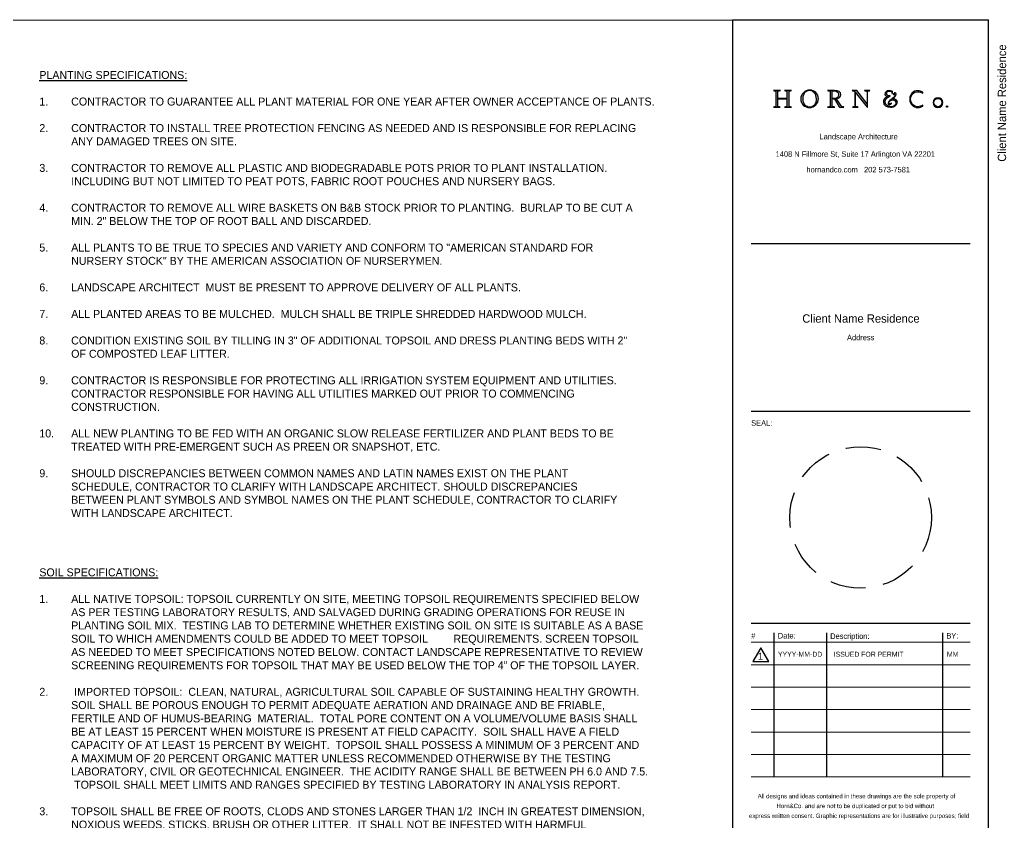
# Paper-space layout 'L-900 Specs' of a CAD drawing. Header units: inches. Extents: x 0 to 50, y 0 to 24.
# Drawn here: x 21.69 to 35.62, y 12.06 to 23.38 of the extents above; entities that cross this region are included whole.
import ezdxf

# ---------------------------------------------------------------- set-up
doc = ezdxf.new("R2010")
doc.units = ezdxf.units.IN
doc.header["$MEASUREMENT"] = 0
doc.linetypes.add('DASHED', pattern=[0.75, 0.5, -0.25])
doc.layers.add('L-ANNO', color=7, linetype='Continuous')
doc.layers.add('L-TTLB', color=7, linetype='Continuous')
doc.layers.add('L-NPLT', color=11, linetype='Continuous', plot=False)
doc.layers.add('Layer 1', color=7, linetype='Continuous', lineweight=0)
doc.styles.get("Standard").update_dxf_attribs({"font": ''})
doc.styles.add('Title Block Text', font='')
doc.styles.get('Standard').set_extended_font_data('FrancophilSans', bold=True)
doc.styles.get('Title Block Text').set_extended_font_data('Avenir LT Std 55 Roman')

# ---------------------------------------------------------------- blocks, each defined once
blk = doc.blocks.new('Block_13')
at = {"layer": 'L-TTLB', "transparency": 33554687}
h = blk.add_hatch(color=256, dxfattribs=at)
h.dxf.hatch_style = 2
edge = h.paths.add_edge_path()
edge.add_spline(control_points=[(-59.841, 26.461), (-59.841, 26.461), (-59.827, 26.463), (-59.827, 26.463), (-59.814, 26.464), (-59.809, 26.467), (-59.809, 26.469), (-59.809, 26.469), (-59.809, 26.686), (-59.809, 26.686), (-59.809, 26.689), (-59.811, 26.69), (-59.831, 26.692), (-59.831, 26.692), (-59.84, 26.693), (-59.84, 26.693), (-59.84, 26.693), (-59.841, 26.695), (-59.841, 26.695), (-59.841, 26.695), (-59.744, 26.695), (-59.744, 26.695), (-59.744, 26.695), (-59.745, 26.693), (-59.745, 26.693), (-59.745, 26.693), (-59.76, 26.691), (-59.76, 26.691), (-59.774, 26.69), (-59.779, 26.688), (-59.779, 26.685), (-59.779, 26.685), (-59.779, 26.581), (-59.779, 26.581), (-59.779, 26.581), (-59.651, 26.581), (-59.651, 26.581), (-59.651, 26.581), (-59.651, 26.686), (-59.651, 26.686), (-59.651, 26.689), (-59.654, 26.69), (-59.673, 26.692), (-59.673, 26.692), (-59.684, 26.693), (-59.684, 26.693), (-59.684, 26.693), (-59.685, 26.695), (-59.685, 26.695), (-59.685, 26.695), (-59.588, 26.695), (-59.588, 26.695), (-59.588, 26.695), (-59.589, 26.693), (-59.589, 26.693), (-59.589, 26.693), (-59.603, 26.691), (-59.603, 26.691), (-59.616, 26.69), (-59.621, 26.688), (-59.621, 26.685), (-59.621, 26.685), (-59.621, 26.468), (-59.621, 26.468), (-59.621, 26.465), (-59.619, 26.464), (-59.599, 26.463), (-59.599, 26.463), (-59.59, 26.461), (-59.59, 26.461), (-59.59, 26.461), (-59.589, 26.459), (-59.589, 26.459), (-59.589, 26.459), (-59.686, 26.459), (-59.686, 26.459), (-59.686, 26.459), (-59.685, 26.461), (-59.685, 26.461), (-59.685, 26.461), (-59.67, 26.463), (-59.67, 26.463), (-59.656, 26.464), (-59.651, 26.467), (-59.651, 26.469), (-59.651, 26.469), (-59.651, 26.577), (-59.651, 26.577), (-59.651, 26.577), (-59.779, 26.577), (-59.779, 26.577), (-59.779, 26.577), (-59.779, 26.468), (-59.779, 26.468), (-59.779, 26.465), (-59.776, 26.464), (-59.757, 26.463), (-59.757, 26.463), (-59.746, 26.461), (-59.746, 26.461), (-59.746, 26.461), (-59.745, 26.459), (-59.745, 26.459), (-59.745, 26.459), (-59.842, 26.459), (-59.842, 26.459), (-59.842, 26.459), (-59.841, 26.461), (-59.841, 26.461)], knot_values=[0, 0, 0, 0, 1, 1, 1, 2, 2, 2, 3, 3, 3, 4, 4, 4, 5, 5, 5, 6, 6, 6, 7, 7, 7, 8, 8, 8, 9, 9, 9, 10, 10, 10, 11, 11, 11, 12, 12, 12, 13, 13, 13, 14, 14, 14, 15, 15, 15, 16, 16, 16, 17, 17, 17, 18, 18, 18, 19, 19, 19, 20, 20, 20, 21, 21, 21, 22, 22, 22, 23, 23, 23, 24, 24, 24, 25, 25, 25, 26, 26, 26, 27, 27, 27, 28, 28, 28, 29, 29, 29, 30, 30, 30, 31, 31, 31, 32, 32, 32, 33, 33, 33, 34, 34, 34, 35, 35, 35, 36, 36, 36, 36], degree=3, periodic=0)
h = blk.add_hatch(color=256, dxfattribs=at)
h.dxf.hatch_style = 2
edge = h.paths.add_edge_path()
edge.add_spline(control_points=[(-59.239, 26.577), (-59.239, 26.648), (-59.278, 26.697), (-59.332, 26.697), (-59.387, 26.697), (-59.423, 26.65), (-59.423, 26.576), (-59.423, 26.506), (-59.384, 26.458), (-59.33, 26.458), (-59.274, 26.458), (-59.239, 26.504), (-59.239, 26.577)], knot_values=[0, 0, 0, 0, 1, 1, 1, 2, 2, 2, 3, 3, 3, 4, 4, 4, 4], degree=3, periodic=0)
edge = h.paths.add_edge_path()
edge.add_spline(control_points=[(-59.456, 26.577), (-59.456, 26.642), (-59.397, 26.701), (-59.331, 26.701), (-59.259, 26.701), (-59.206, 26.65), (-59.206, 26.577), (-59.206, 26.512), (-59.265, 26.454), (-59.332, 26.454), (-59.403, 26.454), (-59.456, 26.504), (-59.456, 26.577)], knot_values=[0, 0, 0, 0, 1, 1, 1, 2, 2, 2, 3, 3, 3, 4, 4, 4, 4], degree=3, periodic=0)
h = blk.add_hatch(color=256, dxfattribs=at)
h.dxf.hatch_style = 2
edge = h.paths.add_edge_path()
edge.add_spline(control_points=[(-58.922, 26.635), (-58.922, 26.671), (-58.946, 26.693), (-58.992, 26.691), (-58.992, 26.691), (-59.011, 26.691), (-59.011, 26.691), (-59.011, 26.691), (-59.011, 26.587), (-59.011, 26.587), (-58.999, 26.583), (-58.989, 26.581), (-58.977, 26.581), (-58.943, 26.581), (-58.922, 26.601), (-58.922, 26.635)], knot_values=[0, 0, 0, 0, 1, 1, 1, 2, 2, 2, 3, 3, 3, 4, 4, 4, 5, 5, 5, 5], degree=3, periodic=0)
edge = h.paths.add_edge_path()
edge.add_spline(control_points=[(-59.078, 26.461), (-59.078, 26.461), (-59.059, 26.463), (-59.059, 26.463), (-59.051, 26.464), (-59.041, 26.467), (-59.041, 26.469), (-59.041, 26.469), (-59.041, 26.686), (-59.041, 26.686), (-59.041, 26.689), (-59.043, 26.69), (-59.063, 26.692), (-59.063, 26.692), (-59.077, 26.693), (-59.077, 26.693), (-59.077, 26.693), (-59.079, 26.695), (-59.079, 26.695), (-59.079, 26.695), (-58.982, 26.695), (-58.982, 26.695), (-58.922, 26.695), (-58.89, 26.674), (-58.89, 26.635), (-58.89, 26.606), (-58.915, 26.583), (-58.949, 26.576), (-58.949, 26.576), (-58.894, 26.492), (-58.894, 26.492), (-58.878, 26.469), (-58.871, 26.463), (-58.853, 26.462), (-58.853, 26.462), (-58.848, 26.461), (-58.848, 26.461), (-58.848, 26.461), (-58.846, 26.459), (-58.846, 26.459), (-58.846, 26.459), (-58.908, 26.459), (-58.908, 26.459), (-58.908, 26.459), (-58.911, 26.464), (-58.911, 26.464), (-58.911, 26.464), (-58.98, 26.576), (-58.98, 26.576), (-58.99, 26.577), (-59.001, 26.58), (-59.011, 26.583), (-59.011, 26.583), (-59.011, 26.468), (-59.011, 26.468), (-59.011, 26.465), (-58.997, 26.463), (-58.989, 26.463), (-58.989, 26.463), (-58.974, 26.461), (-58.974, 26.461), (-58.974, 26.461), (-58.973, 26.459), (-58.973, 26.459), (-58.973, 26.459), (-59.079, 26.459), (-59.079, 26.459), (-59.079, 26.459), (-59.078, 26.461), (-59.078, 26.461)], knot_values=[0, 0, 0, 0, 1, 1, 1, 2, 2, 2, 3, 3, 3, 4, 4, 4, 5, 5, 5, 6, 6, 6, 7, 7, 7, 8, 8, 8, 9, 9, 9, 10, 10, 10, 11, 11, 11, 12, 12, 12, 13, 13, 13, 14, 14, 14, 15, 15, 15, 16, 16, 16, 17, 17, 17, 18, 18, 18, 19, 19, 19, 20, 20, 20, 21, 21, 21, 22, 22, 22, 23, 23, 23, 23], degree=3, periodic=0)
h = blk.add_hatch(color=256, dxfattribs=at)
h.dxf.hatch_style = 2
edge = h.paths.add_edge_path()
edge.add_spline(control_points=[(-58.685, 26.671), (-58.685, 26.671), (-58.685, 26.671), (-58.685, 26.671), (-58.685, 26.671), (-58.685, 26.475), (-58.685, 26.475), (-58.685, 26.469), (-58.676, 26.464), (-58.653, 26.462), (-58.653, 26.462), (-58.646, 26.461), (-58.646, 26.461), (-58.646, 26.461), (-58.645, 26.459), (-58.645, 26.459), (-58.645, 26.459), (-58.724, 26.459), (-58.724, 26.459), (-58.724, 26.459), (-58.723, 26.461), (-58.723, 26.461), (-58.723, 26.461), (-58.716, 26.462), (-58.716, 26.462), (-58.699, 26.464), (-58.689, 26.468), (-58.689, 26.475), (-58.689, 26.475), (-58.688, 26.674), (-58.688, 26.674), (-58.694, 26.68), (-58.703, 26.689), (-58.723, 26.692), (-58.723, 26.692), (-58.728, 26.693), (-58.728, 26.693), (-58.728, 26.693), (-58.729, 26.695), (-58.729, 26.695), (-58.729, 26.695), (-58.666, 26.695), (-58.666, 26.695), (-58.666, 26.695), (-58.518, 26.506), (-58.518, 26.506), (-58.518, 26.506), (-58.517, 26.506), (-58.517, 26.506), (-58.517, 26.506), (-58.518, 26.68), (-58.518, 26.68), (-58.518, 26.685), (-58.526, 26.69), (-58.549, 26.692), (-58.549, 26.692), (-58.556, 26.693), (-58.556, 26.693), (-58.556, 26.693), (-58.557, 26.695), (-58.557, 26.695), (-58.557, 26.695), (-58.478, 26.695), (-58.478, 26.695), (-58.478, 26.695), (-58.479, 26.693), (-58.479, 26.693), (-58.479, 26.693), (-58.487, 26.692), (-58.487, 26.692), (-58.503, 26.691), (-58.513, 26.686), (-58.513, 26.679), (-58.513, 26.679), (-58.514, 26.457), (-58.514, 26.457), (-58.514, 26.457), (-58.517, 26.457), (-58.517, 26.457), (-58.517, 26.457), (-58.685, 26.671), (-58.685, 26.671)], knot_values=[0, 0, 0, 0, 1, 1, 1, 2, 2, 2, 3, 3, 3, 4, 4, 4, 5, 5, 5, 6, 6, 6, 7, 7, 7, 8, 8, 8, 9, 9, 9, 10, 10, 10, 11, 11, 11, 12, 12, 12, 13, 13, 13, 14, 14, 14, 15, 15, 15, 16, 16, 16, 17, 17, 17, 18, 18, 18, 19, 19, 19, 20, 20, 20, 21, 21, 21, 22, 22, 22, 23, 23, 23, 24, 24, 24, 25, 25, 25, 26, 26, 26, 27, 27, 27, 27], degree=3, periodic=0)
h = blk.add_hatch(color=256, dxfattribs=at)
h.dxf.hatch_style = 2
edge = h.paths.add_edge_path()
edge.add_spline(control_points=[(-58.192, 26.616), (-58.215, 26.606), (-58.232, 26.595), (-58.248, 26.579), (-58.259, 26.568), (-58.264, 26.549), (-58.264, 26.537), (-58.264, 26.496), (-58.224, 26.465), (-58.182, 26.465), (-58.148, 26.465), (-58.113, 26.48), (-58.113, 26.517), (-58.113, 26.549), (-58.136, 26.563), (-58.156, 26.563), (-58.183, 26.563), (-58.21, 26.542), (-58.21, 26.518), (-58.21, 26.509), (-58.204, 26.504), (-58.196, 26.504), (-58.185, 26.504), (-58.179, 26.513), (-58.176, 26.516), (-58.176, 26.516), (-58.173, 26.513), (-58.173, 26.513), (-58.18, 26.503), (-58.19, 26.494), (-58.203, 26.494), (-58.217, 26.494), (-58.221, 26.506), (-58.221, 26.514), (-58.221, 26.546), (-58.18, 26.568), (-58.163, 26.581), (-58.15, 26.589), (-58.124, 26.614), (-58.124, 26.632), (-58.124, 26.641), (-58.128, 26.645), (-58.134, 26.645), (-58.14, 26.645), (-58.144, 26.64), (-58.146, 26.636), (-58.146, 26.636), (-58.15, 26.637), (-58.15, 26.637), (-58.146, 26.647), (-58.133, 26.662), (-58.122, 26.662), (-58.114, 26.662), (-58.108, 26.656), (-58.108, 26.644), (-58.108, 26.618), (-58.137, 26.589), (-58.16, 26.574), (-58.16, 26.574), (-58.16, 26.573), (-58.16, 26.573), (-58.154, 26.574), (-58.148, 26.574), (-58.142, 26.574), (-58.132, 26.574), (-58.123, 26.572), (-58.117, 26.569), (-58.1, 26.561), (-58.091, 26.545), (-58.091, 26.526), (-58.091, 26.51), (-58.1, 26.498), (-58.111, 26.486), (-58.127, 26.468), (-58.157, 26.457), (-58.186, 26.457), (-58.242, 26.457), (-58.289, 26.486), (-58.289, 26.533), (-58.289, 26.565), (-58.265, 26.592), (-58.229, 26.604), (-58.229, 26.604), (-58.229, 26.605), (-58.229, 26.605), (-58.248, 26.609), (-58.268, 26.621), (-58.268, 26.642), (-58.268, 26.668), (-58.243, 26.694), (-58.209, 26.694), (-58.193, 26.694), (-58.178, 26.686), (-58.172, 26.686), (-58.169, 26.686), (-58.165, 26.688), (-58.164, 26.688), (-58.164, 26.686), (-58.158, 26.677), (-58.158, 26.665), (-58.158, 26.658), (-58.16, 26.652), (-58.163, 26.648), (-58.163, 26.648), (-58.167, 26.65), (-58.167, 26.65), (-58.165, 26.653), (-58.164, 26.656), (-58.163, 26.659), (-58.172, 26.673), (-58.184, 26.687), (-58.206, 26.687), (-58.224, 26.687), (-58.244, 26.678), (-58.244, 26.651), (-58.244, 26.633), (-58.231, 26.619), (-58.208, 26.619), (-58.198, 26.619), (-58.195, 26.62), (-58.192, 26.621), (-58.192, 26.621), (-58.192, 26.616), (-58.192, 26.616)], knot_values=[0, 0, 0, 0, 1, 1, 1, 2, 2, 2, 3, 3, 3, 4, 4, 4, 5, 5, 5, 6, 6, 6, 7, 7, 7, 8, 8, 8, 9, 9, 9, 10, 10, 10, 11, 11, 11, 12, 12, 12, 13, 13, 13, 14, 14, 14, 15, 15, 15, 16, 16, 16, 17, 17, 17, 18, 18, 18, 19, 19, 19, 20, 20, 20, 21, 21, 21, 22, 22, 22, 23, 23, 23, 24, 24, 24, 25, 25, 25, 26, 26, 26, 27, 27, 27, 28, 28, 28, 29, 29, 29, 30, 30, 30, 31, 31, 31, 32, 32, 32, 33, 33, 33, 34, 34, 34, 35, 35, 35, 36, 36, 36, 37, 37, 37, 38, 38, 38, 39, 39, 39, 40, 40, 40, 41, 41, 41, 41], degree=3, periodic=0)
h = blk.add_hatch(color=256, dxfattribs=at)
h.dxf.hatch_style = 2
edge = h.paths.add_edge_path()
edge.add_spline(control_points=[(-57.804, 26.454), (-57.865, 26.454), (-57.917, 26.498), (-57.917, 26.572), (-57.917, 26.646), (-57.865, 26.691), (-57.804, 26.691), (-57.779, 26.691), (-57.75, 26.682), (-57.733, 26.669), (-57.733, 26.669), (-57.733, 26.656), (-57.733, 26.656), (-57.751, 26.669), (-57.774, 26.678), (-57.804, 26.678), (-57.861, 26.678), (-57.904, 26.637), (-57.904, 26.572), (-57.904, 26.507), (-57.861, 26.466), (-57.804, 26.466), (-57.774, 26.466), (-57.751, 26.475), (-57.733, 26.489), (-57.733, 26.489), (-57.733, 26.475), (-57.733, 26.475), (-57.75, 26.463), (-57.779, 26.454), (-57.804, 26.454)], knot_values=[0, 0, 0, 0, 1, 1, 1, 2, 2, 2, 3, 3, 3, 4, 4, 4, 5, 5, 5, 6, 6, 6, 7, 7, 7, 8, 8, 8, 9, 9, 9, 10, 10, 10, 10], degree=3, periodic=0)
h = blk.add_hatch(color=256, dxfattribs=at)
h.dxf.hatch_style = 2
edge = h.paths.add_edge_path()
edge.add_spline(control_points=[(-57.518, 26.582), (-57.549, 26.582), (-57.574, 26.559), (-57.574, 26.524), (-57.574, 26.488), (-57.549, 26.465), (-57.518, 26.465), (-57.488, 26.465), (-57.463, 26.488), (-57.463, 26.524), (-57.463, 26.559), (-57.488, 26.582), (-57.518, 26.582)], knot_values=[0, 0, 0, 0, 1, 1, 1, 2, 2, 2, 3, 3, 3, 4, 4, 4, 4], degree=3, periodic=0)
edge = h.paths.add_edge_path()
edge.add_spline(control_points=[(-57.518, 26.454), (-57.557, 26.454), (-57.586, 26.484), (-57.586, 26.524), (-57.586, 26.563), (-57.557, 26.593), (-57.518, 26.593), (-57.48, 26.593), (-57.45, 26.563), (-57.45, 26.524), (-57.45, 26.484), (-57.48, 26.454), (-57.518, 26.454)], knot_values=[0, 0, 0, 0, 1, 1, 1, 2, 2, 2, 3, 3, 3, 4, 4, 4, 4], degree=3, periodic=0)
h = blk.add_hatch(color=256, dxfattribs=at)
h.dxf.hatch_style = 2
edge = h.paths.add_edge_path()
edge.add_arc((-57.389, 26.468), 0.01, 0, 360)
at = {"layer": 'L-TTLB'}
blk.add_circle((-57.389, 26.468), 0.01, dxfattribs=at)
for points, knots in [([(-59.841, 26.461), (-59.841, 26.461), (-59.827, 26.463), (-59.827, 26.463), (-59.814, 26.464), (-59.809, 26.467), (-59.809, 26.469), (-59.809, 26.469), (-59.809, 26.686), (-59.809, 26.686), (-59.809, 26.689), (-59.811, 26.69), (-59.831, 26.692), (-59.831, 26.692), (-59.84, 26.693), (-59.84, 26.693), (-59.84, 26.693), (-59.841, 26.695), (-59.841, 26.695), (-59.841, 26.695), (-59.744, 26.695), (-59.744, 26.695), (-59.744, 26.695), (-59.745, 26.693), (-59.745, 26.693), (-59.745, 26.693), (-59.76, 26.691), (-59.76, 26.691), (-59.774, 26.69), (-59.779, 26.688), (-59.779, 26.685), (-59.779, 26.685), (-59.779, 26.581), (-59.779, 26.581), (-59.779, 26.581), (-59.651, 26.581), (-59.651, 26.581), (-59.651, 26.581), (-59.651, 26.686), (-59.651, 26.686), (-59.651, 26.689), (-59.654, 26.69), (-59.673, 26.692), (-59.673, 26.692), (-59.684, 26.693), (-59.684, 26.693), (-59.684, 26.693), (-59.685, 26.695), (-59.685, 26.695), (-59.685, 26.695), (-59.588, 26.695), (-59.588, 26.695), (-59.588, 26.695), (-59.589, 26.693), (-59.589, 26.693), (-59.589, 26.693), (-59.603, 26.691), (-59.603, 26.691), (-59.616, 26.69), (-59.621, 26.688), (-59.621, 26.685), (-59.621, 26.685), (-59.621, 26.468), (-59.621, 26.468), (-59.621, 26.465), (-59.619, 26.464), (-59.599, 26.463), (-59.599, 26.463), (-59.59, 26.461), (-59.59, 26.461), (-59.59, 26.461), (-59.589, 26.459), (-59.589, 26.459), (-59.589, 26.459), (-59.686, 26.459), (-59.686, 26.459), (-59.686, 26.459), (-59.685, 26.461), (-59.685, 26.461), (-59.685, 26.461), (-59.67, 26.463), (-59.67, 26.463), (-59.656, 26.464), (-59.651, 26.467), (-59.651, 26.469), (-59.651, 26.469), (-59.651, 26.577), (-59.651, 26.577), (-59.651, 26.577), (-59.779, 26.577), (-59.779, 26.577), (-59.779, 26.577), (-59.779, 26.468), (-59.779, 26.468), (-59.779, 26.465), (-59.776, 26.464), (-59.757, 26.463), (-59.757, 26.463), (-59.746, 26.461), (-59.746, 26.461), (-59.746, 26.461), (-59.745, 26.459), (-59.745, 26.459), (-59.745, 26.459), (-59.842, 26.459), (-59.842, 26.459), (-59.842, 26.459), (-59.841, 26.461), (-59.841, 26.461)], [0, 0, 0, 0, 1, 1, 1, 2, 2, 2, 3, 3, 3, 4, 4, 4, 5, 5, 5, 6, 6, 6, 7, 7, 7, 8, 8, 8, 9, 9, 9, 10, 10, 10, 11, 11, 11, 12, 12, 12, 13, 13, 13, 14, 14, 14, 15, 15, 15, 16, 16, 16, 17, 17, 17, 18, 18, 18, 19, 19, 19, 20, 20, 20, 21, 21, 21, 22, 22, 22, 23, 23, 23, 24, 24, 24, 25, 25, 25, 26, 26, 26, 27, 27, 27, 28, 28, 28, 29, 29, 29, 30, 30, 30, 31, 31, 31, 32, 32, 32, 33, 33, 33, 34, 34, 34, 35, 35, 35, 36, 36, 36, 36]), ([(-59.456, 26.577), (-59.456, 26.642), (-59.397, 26.701), (-59.331, 26.701), (-59.259, 26.701), (-59.206, 26.65), (-59.206, 26.577), (-59.206, 26.512), (-59.265, 26.454), (-59.332, 26.454), (-59.403, 26.454), (-59.456, 26.504), (-59.456, 26.577)], [0, 0, 0, 0, 1, 1, 1, 2, 2, 2, 3, 3, 3, 4, 4, 4, 4]), ([(-59.239, 26.577), (-59.239, 26.648), (-59.278, 26.697), (-59.332, 26.697), (-59.387, 26.697), (-59.423, 26.65), (-59.423, 26.576), (-59.423, 26.506), (-59.384, 26.458), (-59.33, 26.458), (-59.274, 26.458), (-59.239, 26.504), (-59.239, 26.577)], [0, 0, 0, 0, 1, 1, 1, 2, 2, 2, 3, 3, 3, 4, 4, 4, 4]), ([(-59.078, 26.461), (-59.078, 26.461), (-59.059, 26.463), (-59.059, 26.463), (-59.051, 26.464), (-59.041, 26.467), (-59.041, 26.469), (-59.041, 26.469), (-59.041, 26.686), (-59.041, 26.686), (-59.041, 26.689), (-59.043, 26.69), (-59.063, 26.692), (-59.063, 26.692), (-59.077, 26.693), (-59.077, 26.693), (-59.077, 26.693), (-59.079, 26.695), (-59.079, 26.695), (-59.079, 26.695), (-58.982, 26.695), (-58.982, 26.695), (-58.922, 26.695), (-58.89, 26.674), (-58.89, 26.635), (-58.89, 26.606), (-58.915, 26.583), (-58.949, 26.576), (-58.949, 26.576), (-58.894, 26.492), (-58.894, 26.492), (-58.878, 26.469), (-58.871, 26.463), (-58.853, 26.462), (-58.853, 26.462), (-58.848, 26.461), (-58.848, 26.461), (-58.848, 26.461), (-58.846, 26.459), (-58.846, 26.459), (-58.846, 26.459), (-58.908, 26.459), (-58.908, 26.459), (-58.908, 26.459), (-58.911, 26.464), (-58.911, 26.464), (-58.911, 26.464), (-58.98, 26.576), (-58.98, 26.576), (-58.99, 26.577), (-59.001, 26.58), (-59.011, 26.583), (-59.011, 26.583), (-59.011, 26.468), (-59.011, 26.468), (-59.011, 26.465), (-58.997, 26.463), (-58.989, 26.463), (-58.989, 26.463), (-58.974, 26.461), (-58.974, 26.461), (-58.974, 26.461), (-58.973, 26.459), (-58.973, 26.459), (-58.973, 26.459), (-59.079, 26.459), (-59.079, 26.459), (-59.079, 26.459), (-59.078, 26.461), (-59.078, 26.461)], [0, 0, 0, 0, 1, 1, 1, 2, 2, 2, 3, 3, 3, 4, 4, 4, 5, 5, 5, 6, 6, 6, 7, 7, 7, 8, 8, 8, 9, 9, 9, 10, 10, 10, 11, 11, 11, 12, 12, 12, 13, 13, 13, 14, 14, 14, 15, 15, 15, 16, 16, 16, 17, 17, 17, 18, 18, 18, 19, 19, 19, 20, 20, 20, 21, 21, 21, 22, 22, 22, 23, 23, 23, 23]), ([(-58.922, 26.635), (-58.922, 26.671), (-58.946, 26.693), (-58.992, 26.691), (-58.992, 26.691), (-59.011, 26.691), (-59.011, 26.691), (-59.011, 26.691), (-59.011, 26.587), (-59.011, 26.587), (-58.999, 26.583), (-58.989, 26.581), (-58.977, 26.581), (-58.943, 26.581), (-58.922, 26.601), (-58.922, 26.635)], [0, 0, 0, 0, 1, 1, 1, 2, 2, 2, 3, 3, 3, 4, 4, 4, 5, 5, 5, 5]), ([(-58.685, 26.671), (-58.685, 26.671), (-58.685, 26.671), (-58.685, 26.671), (-58.685, 26.671), (-58.685, 26.475), (-58.685, 26.475), (-58.685, 26.469), (-58.676, 26.464), (-58.653, 26.462), (-58.653, 26.462), (-58.646, 26.461), (-58.646, 26.461), (-58.646, 26.461), (-58.645, 26.459), (-58.645, 26.459), (-58.645, 26.459), (-58.724, 26.459), (-58.724, 26.459), (-58.724, 26.459), (-58.723, 26.461), (-58.723, 26.461), (-58.723, 26.461), (-58.716, 26.462), (-58.716, 26.462), (-58.699, 26.464), (-58.689, 26.468), (-58.689, 26.475), (-58.689, 26.475), (-58.688, 26.674), (-58.688, 26.674), (-58.694, 26.68), (-58.703, 26.689), (-58.723, 26.692), (-58.723, 26.692), (-58.728, 26.693), (-58.728, 26.693), (-58.728, 26.693), (-58.729, 26.695), (-58.729, 26.695), (-58.729, 26.695), (-58.666, 26.695), (-58.666, 26.695), (-58.666, 26.695), (-58.518, 26.506), (-58.518, 26.506), (-58.518, 26.506), (-58.517, 26.506), (-58.517, 26.506), (-58.517, 26.506), (-58.518, 26.68), (-58.518, 26.68), (-58.518, 26.685), (-58.526, 26.69), (-58.549, 26.692), (-58.549, 26.692), (-58.556, 26.693), (-58.556, 26.693), (-58.556, 26.693), (-58.557, 26.695), (-58.557, 26.695), (-58.557, 26.695), (-58.478, 26.695), (-58.478, 26.695), (-58.478, 26.695), (-58.479, 26.693), (-58.479, 26.693), (-58.479, 26.693), (-58.487, 26.692), (-58.487, 26.692), (-58.503, 26.691), (-58.513, 26.686), (-58.513, 26.679), (-58.513, 26.679), (-58.514, 26.457), (-58.514, 26.457), (-58.514, 26.457), (-58.517, 26.457), (-58.517, 26.457), (-58.517, 26.457), (-58.685, 26.671), (-58.685, 26.671)], [0, 0, 0, 0, 1, 1, 1, 2, 2, 2, 3, 3, 3, 4, 4, 4, 5, 5, 5, 6, 6, 6, 7, 7, 7, 8, 8, 8, 9, 9, 9, 10, 10, 10, 11, 11, 11, 12, 12, 12, 13, 13, 13, 14, 14, 14, 15, 15, 15, 16, 16, 16, 17, 17, 17, 18, 18, 18, 19, 19, 19, 20, 20, 20, 21, 21, 21, 22, 22, 22, 23, 23, 23, 24, 24, 24, 25, 25, 25, 26, 26, 26, 27, 27, 27, 27]), ([(-58.192, 26.616), (-58.215, 26.606), (-58.232, 26.595), (-58.248, 26.579), (-58.259, 26.568), (-58.264, 26.549), (-58.264, 26.537), (-58.264, 26.496), (-58.224, 26.465), (-58.182, 26.465), (-58.148, 26.465), (-58.113, 26.48), (-58.113, 26.517), (-58.113, 26.549), (-58.136, 26.563), (-58.156, 26.563), (-58.183, 26.563), (-58.21, 26.542), (-58.21, 26.518), (-58.21, 26.509), (-58.204, 26.504), (-58.196, 26.504), (-58.185, 26.504), (-58.179, 26.513), (-58.176, 26.516), (-58.176, 26.516), (-58.173, 26.513), (-58.173, 26.513), (-58.18, 26.503), (-58.19, 26.494), (-58.203, 26.494), (-58.217, 26.494), (-58.221, 26.506), (-58.221, 26.514), (-58.221, 26.546), (-58.18, 26.568), (-58.163, 26.581), (-58.15, 26.589), (-58.124, 26.614), (-58.124, 26.632), (-58.124, 26.641), (-58.128, 26.645), (-58.134, 26.645), (-58.14, 26.645), (-58.144, 26.64), (-58.146, 26.636), (-58.146, 26.636), (-58.15, 26.637), (-58.15, 26.637), (-58.146, 26.647), (-58.133, 26.662), (-58.122, 26.662), (-58.114, 26.662), (-58.108, 26.656), (-58.108, 26.644), (-58.108, 26.618), (-58.137, 26.589), (-58.16, 26.574), (-58.16, 26.574), (-58.16, 26.573), (-58.16, 26.573), (-58.154, 26.574), (-58.148, 26.574), (-58.142, 26.574), (-58.132, 26.574), (-58.123, 26.572), (-58.117, 26.569), (-58.1, 26.561), (-58.091, 26.545), (-58.091, 26.526), (-58.091, 26.51), (-58.1, 26.498), (-58.111, 26.486), (-58.127, 26.468), (-58.157, 26.457), (-58.186, 26.457), (-58.242, 26.457), (-58.289, 26.486), (-58.289, 26.533), (-58.289, 26.565), (-58.265, 26.592), (-58.229, 26.604), (-58.229, 26.604), (-58.229, 26.605), (-58.229, 26.605), (-58.248, 26.609), (-58.268, 26.621), (-58.268, 26.642), (-58.268, 26.668), (-58.243, 26.694), (-58.209, 26.694), (-58.193, 26.694), (-58.178, 26.686), (-58.172, 26.686), (-58.169, 26.686), (-58.165, 26.688), (-58.164, 26.688), (-58.164, 26.686), (-58.158, 26.677), (-58.158, 26.665), (-58.158, 26.658), (-58.16, 26.652), (-58.163, 26.648), (-58.163, 26.648), (-58.167, 26.65), (-58.167, 26.65), (-58.165, 26.653), (-58.164, 26.656), (-58.163, 26.659), (-58.172, 26.673), (-58.184, 26.687), (-58.206, 26.687), (-58.224, 26.687), (-58.244, 26.678), (-58.244, 26.651), (-58.244, 26.633), (-58.231, 26.619), (-58.208, 26.619), (-58.198, 26.619), (-58.195, 26.62), (-58.192, 26.621), (-58.192, 26.621), (-58.192, 26.616), (-58.192, 26.616)], [0, 0, 0, 0, 1, 1, 1, 2, 2, 2, 3, 3, 3, 4, 4, 4, 5, 5, 5, 6, 6, 6, 7, 7, 7, 8, 8, 8, 9, 9, 9, 10, 10, 10, 11, 11, 11, 12, 12, 12, 13, 13, 13, 14, 14, 14, 15, 15, 15, 16, 16, 16, 17, 17, 17, 18, 18, 18, 19, 19, 19, 20, 20, 20, 21, 21, 21, 22, 22, 22, 23, 23, 23, 24, 24, 24, 25, 25, 25, 26, 26, 26, 27, 27, 27, 28, 28, 28, 29, 29, 29, 30, 30, 30, 31, 31, 31, 32, 32, 32, 33, 33, 33, 34, 34, 34, 35, 35, 35, 36, 36, 36, 37, 37, 37, 38, 38, 38, 39, 39, 39, 40, 40, 40, 41, 41, 41, 41]), ([(-57.804, 26.454), (-57.865, 26.454), (-57.917, 26.498), (-57.917, 26.572), (-57.917, 26.646), (-57.865, 26.691), (-57.804, 26.691), (-57.779, 26.691), (-57.75, 26.682), (-57.733, 26.669), (-57.733, 26.669), (-57.733, 26.656), (-57.733, 26.656), (-57.751, 26.669), (-57.774, 26.678), (-57.804, 26.678), (-57.861, 26.678), (-57.904, 26.637), (-57.904, 26.572), (-57.904, 26.507), (-57.861, 26.466), (-57.804, 26.466), (-57.774, 26.466), (-57.751, 26.475), (-57.733, 26.489), (-57.733, 26.489), (-57.733, 26.475), (-57.733, 26.475), (-57.75, 26.463), (-57.779, 26.454), (-57.804, 26.454)], [0, 0, 0, 0, 1, 1, 1, 2, 2, 2, 3, 3, 3, 4, 4, 4, 5, 5, 5, 6, 6, 6, 7, 7, 7, 8, 8, 8, 9, 9, 9, 10, 10, 10, 10]), ([(-57.518, 26.454), (-57.557, 26.454), (-57.586, 26.484), (-57.586, 26.524), (-57.586, 26.563), (-57.557, 26.593), (-57.518, 26.593), (-57.48, 26.593), (-57.45, 26.563), (-57.45, 26.524), (-57.45, 26.484), (-57.48, 26.454), (-57.518, 26.454)], [0, 0, 0, 0, 1, 1, 1, 2, 2, 2, 3, 3, 3, 4, 4, 4, 4]), ([(-57.518, 26.582), (-57.549, 26.582), (-57.574, 26.559), (-57.574, 26.524), (-57.574, 26.488), (-57.549, 26.465), (-57.518, 26.465), (-57.488, 26.465), (-57.463, 26.488), (-57.463, 26.524), (-57.463, 26.559), (-57.488, 26.582), (-57.518, 26.582)], [0, 0, 0, 0, 1, 1, 1, 2, 2, 2, 3, 3, 3, 4, 4, 4, 4])]:
    blk.add_open_spline(points, degree=3, knots=knots, dxfattribs=at)
blk = doc.blocks.new('Block_15')
at = {"layer": 'Layer 1', "lineweight": 9}
for p, q in [((-57.064, 18.9), (-60.156, 18.9)), ((-57.064, 18.583), (-60.156, 18.583)), ((-57.064, 18.266), (-60.156, 18.266)), ((-57.064, 17.949), (-60.156, 17.949)), ((-57.064, 17.632), (-60.156, 17.632)), ((-57.064, 17.315), (-60.156, 17.315)), ((-57.064, 16.997), (-60.156, 16.997))]:
    blk.add_line(p, q, dxfattribs=at)
blk = doc.blocks.new('L-TTLB_24X36')
at = {"layer": 'L-TTLB'}
for p, q in [((32.021, 20.222), (35.112, 20.222)), ((32.021, 17.85), (35.112, 17.85)), ((35.112, 14.851), (32.021, 14.851)), ((32.343, 14.72), (32.343, 12.684)), ((33.083, 14.72), (33.083, 12.684)), ((34.724, 14.72), (34.724, 12.684))]:
    blk.add_line(p, q, dxfattribs=at)
at = {"layer": 'L-TTLB', "const_width": 0.0125}
blk.add_lwpolyline([(1.5, 0.625), (35.375, 0.625), (35.375, 23.375), (1.5, 23.375)], close=True, dxfattribs=at)
blk.add_lwpolyline([(1.5, 0.625), (35.375, 0.625), (35.375, 23.375), (1.5, 23.375)], close=True, dxfattribs=at)
at = {"layer": 'L-TTLB'}
blk.add_lwpolyline([(31.758, 0.625), (35.375, 0.625), (35.375, 23.375), (31.758, 23.375)], close=True, dxfattribs=at)
at = {"layer": 'L-TTLB', "linetype": 'DASHED'}
blk.add_circle((33.567, 16.35), 1, dxfattribs=at)
at = {"layer": 'L-TTLB'}
for name in ['Block_13', 'Block_15']:
    blk.add_blockref(name, (92.177, -4.313), dxfattribs=at)
at = {"layer": 'L-TTLB', "insert": (35.624, 21.375), "char_height": 0.2, "attachment_point": 7, "rotation": 90}
blk.add_mtext('{\\fAvenir LT Std 55 Roman|b0|i0|c0|p34;\\H0.59x;Client Name Residence}', dxfattribs=at)
at = {"layer": 'L-TTLB', "attachment_point": 7}
for s, insert, char_height in [('{\\fAvenir LT Std 55 Roman|b0|i0|c0|p34;\\H0.39334x;Landscape Architecture }', (32.986, 21.667), 0.2), ('{\\fAvenir LT Std 55 Roman|b0|i0|c0|p34;\\H0.39334x;1408 N Fillmore St, Suite 17 Arlington VA 22201\\Ffutura pt light|c0;   }', (32.366, 21.421), 0.2), ('{\\fAvenir LT Std 55 Roman|b0|i0|c0|p34;\\H0.39334x;hornandco.com   202 573-7581}', (32.802, 21.223), 0.2), ('{\\fAvenir LT Std 55 Roman|b0|i0|c0|p34;\\H0.39334x;SEAL:}', (32.021, 17.644), 0.2), ('{\\fAvenir LT Std 55 Roman|b0|i0|c0|p34;\\H0.39334x;#}', (32.021, 14.639), 0.2), ('{\\fAvenir LT Std 55 Roman|b0|i0|c0|p34;\\H0.39334x;Date:}', (32.397, 14.639), 0.2), ('{\\fAvenir LT Std 55 Roman|b0|i0|c0|p34;\\H0.39334x;Description:}', (33.137, 14.61), 0.2), ('{\\fAvenir LT Std 55 Roman|b0|i0|c0|p34;\\H0.39334x;BY:}', (34.778, 14.639), 0.2), ('{\\fAvenir LT Std 55 Roman|b0|i0|c0|p34;\\H0.34417x;All designs and ideas contained in these drawings are the sole property of}', (32.113, 12.364), 0.179688), ('{\\fAvenir LT Std 55 Roman|b0|i0|c0|p34;\\H0.34417x;Horn&Co. and are not to be duplicated or put to bid without }', (32.378, 12.225), 0.179688), ('{\\fAvenir LT Std 55 Roman|b0|i0|c0|p34;\\H0.34417x;express written consent. Graphic representations are for illustrative purposes; field }', (31.99, 12.086), 0.179688)]:
    blk.add_mtext(s, dxfattribs=dict(at, insert=insert, char_height=char_height))
at = {"layer": 'L-TTLB', "char_height": 0.2, "attachment_point": 7}
for s, insert, width in [('\\pxqc;{\\fAvenir LT Std 55 Roman|b0|i0|c0|p34;\\H0.59x;Client Name Residence}', (32.699, 19.1), 1.74467), ('\\pxqc;{\\fAvenir LT Std 55 Roman|b0|i0|c0|p34;\\H0.39334x;Address}', (33.364, 18.852), 0.40767)]:
    blk.add_mtext(s, dxfattribs=dict(at, insert=insert, width=width))

psp = doc.layouts.new('L-900 Specs')

# ---------------------------------------------------------------- linework, layer by layer
at = {"layer": 'L-NPLT'}
psp.add_lwpolyline([(32.157, 14.51), (32.046, 14.317), (32.269, 14.317)], close=True, dxfattribs=at)

# ---------------------------------------------------------------- block references
at = {"layer": 'L-TTLB'}
psp.add_blockref('L-TTLB_24X36', (0, 0), dxfattribs=at)

# ---------------------------------------------------------------- texts
at = {"layer": 'L-ANNO', "char_height": 0.1125, "attachment_point": 1, "style": 'Title Block Text'}
for s, width, gutter_width, insert in [('\\A1;\\pxql;{\\L\\C7;PLANTING SPECIFICATIONS:\\P\\P\\pi-4,l4,q*;\\A0;\\l1.^ICONTRACTOR TO GUARANTEE ALL PLANT MATERIAL FOR ONE YEAR AFTER OWNER ACCEPTANCE OF PLANTS. \\P\\pi0,l0;\\P\\pi-4,l4;2.^ICONTRACTOR TO INSTALL TREE PROTECTION FENCING AS NEEDED AND IS RESPONSIBLE FOR REPLACING ANY DAMAGED TREES ON SITE. \\P\\pi0,l0,ql;\\P\\pi-4,l4,q*;3.^ICONTRACTOR TO REMOVE ALL PLASTIC AND BIODEGRADABLE POTS PRIOR TO PLANT INSTALLATION. INCLUDING BUT NOT LIMITED TO PEAT POTS, FABRIC ROOT POUCHES AND NURSERY BAGS.\\P\\pi0,l0,ql;\\P\\pi-4,l4,q*;4.^ICONTRACTOR TO REMOVE ALL WIRE BASKETS ON B&B STOCK PRIOR TO PLANTING.  BURLAP TO BE CUT A MIN. 2" BELOW THE TOP OF ROOT BALL AND DISCARDED. \\P\\pi0,l0;\\P\\pi-4,l4;5.^IALL PLANTS TO BE TRUE TO SPECIES AND VARIETY AND CONFORM TO "AMERICAN STANDARD FOR NURSERY STOCK" BY THE AMERICAN ASSOCIATION OF NURSERYMEN. \\P\\pi0,l0;\\P\\pi-4,l4;6.^ILANDSCAPE ARCHITECT  MUST BE PRESENT TO APPROVE DELIVERY OF ALL PLANTS. \\P\\pi0,l0;\\P\\pi-4,l4;7.^IALL PLANTED AREAS TO BE MULCHED.  MULCH SHALL BE TRIPLE SHREDDED HARDWOOD MULCH.\\P\\pi0,l0;\\P\\pi-4,l4;8.^ICONDITION EXISTING SOIL BY TILLING IN 3" OF ADDITIONAL TOPSOIL AND DRESS PLANTING BEDS WITH 2" OF COMPOSTED LEAF LITTER. \\P\\pi0,l0;\\P\\pi-4,l4;9.^ICONTRACTOR IS RESPONSIBLE FOR PROTECTING ALL IRRIGATION SYSTEM EQUIPMENT AND UTILITIES.  CONTRACTOR RESPONSIBLE FOR HAVING ALL UTILITIES MARKED OUT PRIOR TO COMMENCING CONSTRUCTION. \\P\\pi0,l0,ql;\\P\\pi-4,l4,q*;10.^IALL NEW PLANTING TO BE FED WITH AN ORGANIC SLOW RELEASE FERTILIZER AND PLANT BEDS TO BE TREATED WITH PRE-EMERGENT SUCH AS PREEN OR SNAPSHOT, ETC.\\P\\pi0,l0,ql;\\P9. ^ISHOULD DISCREPANCIES BETWEEN COMMON NAMES AND LATIN NAMES EXIST ON THE PLANT \\P^ISCHEDULE, CONTRACTOR TO CLARIFY WITH LANDSCAPE ARCHITECT. SHOULD DISCREPANCIES \\P\\pi-4,l4;^IBETWEEN PLANT SYMBOLS AND SYMBOL NAMES ON THE PLANT SCHEDULE, CONTRACTOR TO CLARIFY WITH LANDSCAPE ARCHITECT.}', 8.52756, 0.9, (21.964, 22.657)), ('{\\L\\C0;SOIL SPECIFICATIONS:\\P\\P\\pxi-4,l4,t4;\\l1.^IALL NATIVE TOPSOIL: TOPSOIL CURRENTLY ON SITE, MEETING TOPSOIL REQUIREMENTS SPECIFIED BELOW AS PER TESTING LABORATORY RESULTS, AND SALVAGED DURING GRADING OPERATIONS FOR REUSE IN PLANTING SOIL MIX.  TESTING LAB TO DETERMINE WHETHER EXISTING SOIL ON SITE IS SUITABLE AS A BASE SOIL TO WHICH AMENDMENTS COULD BE ADDED TO MEET TOPSOIL ^IREQUIREMENTS. SCREEN TOPSOIL AS NEEDED TO MEET SPECIFICATIONS NOTED BELOW. CONTACT LANDSCAPE REPRESENTATIVE TO REVIEW SCREENING REQUIREMENTS FOR TOPSOIL THAT MAY BE USED BELOW THE TOP 4” OF THE TOPSOIL LAYER.\\P\\pi0,l0,tz;\\P\\pi-4,l4,t4;2.^I IMPORTED TOPSOIL:  CLEAN, NATURAL, AGRICULTURAL SOIL CAPABLE OF SUSTAINING HEALTHY GROWTH.  SOIL SHALL BE POROUS ENOUGH TO PERMIT ADEQUATE AERATION AND DRAINAGE AND BE FRIABLE, FERTILE AND OF HUMUS-BEARING  MATERIAL.  TOTAL PORE CONTENT ON A VOLUME/VOLUME BASIS SHALL BE AT LEAST 15 PERCENT WHEN MOISTURE IS PRESENT AT FIELD CAPACITY.  SOIL SHALL HAVE A FIELD CAPACITY OF AT LEAST 15 PERCENT BY WEIGHT.  TOPSOIL SHALL POSSESS A MINIMUM OF 3 PERCENT AND A MAXIMUM OF 20 PERCENT ORGANIC MATTER UNLESS RECOMMENDED OTHERWISE BY THE TESTING LABORATORY, CIVIL OR GEOTECHNICAL ENGINEER.  THE ACIDITY RANGE SHALL BE BETWEEN PH 6.0 AND 7.5.  TOPSOIL SHALL MEET LIMITS AND RANGES SPECIFIED BY TESTING LABORATORY IN ANALYSIS REPORT.\\P\\pi0,l0,tz;\\P\\pi-4,l4,t4;3.^ITOPSOIL SHALL BE FREE OF ROOTS, CLODS AND STONES LARGER THAN 1/2  INCH IN GREATEST DIMENSION, NOXIOUS WEEDS, STICKS, BRUSH OR OTHER LITTER.  IT SHALL NOT BE INFESTED WITH HARMFUL NEMATODES OR OTHER UNDESIRABLE INSECTS AND PLANT DISEASE ORGANISMS.\\P\\pi0,l0,tz;\\P\\pi-4,l4,t4;4.^IUTILIZE ON-SITE STOCKPILED NATIVE TOPSOIL AS REQUIRED TO COMPLETE THE WORK BEFORE IMPORTING TOPSOIL, EXCEPT IN PERENNIAL BEDS. TESTING LAB TO DETERMINE WHETHER EXISTING SOIL ON SITE IS SUITABLE AS A BASE SOIL TO WHICH AMENDMENTS COULD BE ADDED TO MEET TOPSOIL REQUIREMENTS.\\P\\pi0,l0,tz;\\P\\pi-4,l4,t4;5.^IPROVIDE IMPORTED TOPSOIL MATERIAL AS REQUIRED TO COMPLETE THE WORK. OBTAIN RIGHTS AND PAY ALL COSTS FOR IMPORTED MATERIALS.\\P\\pi0,l0,tz;\\P\\pi-4,l4,t4;6.^ITOPSOIL TO BE AMENDED AS RECOMMENDED BY TESTING LABORATORY PRIOR TO PLACEMENT, UNLESS APPROVED OTHERWISE (I.E. FOR LAWN AREAS).\\P\\pi0,l0,tz;\\P\\pi-4,l4,t4;7.^I GENERAL BACKFILL NOTES\\P\\pi-6,l6,tz;^IA. FOR TREES RELOCATED ON SITE THE BACKFILL SHALL BE NATIVE BACKFILL IF THE  ADJACENT ^I^ISOIL IS NATIVE.\\P\\pt3;^I        B.UTILIZE ON-SITE STOCKPILED NATIVE BACKFILL AS REQUIRED TO COMPLETE THE WORK  BEFORE ^IIMPORTING BACKFILL, UNLESS NATIVE BACKFILL DOES NOT MEET ALL  SPECIFIED ^I^I^I^IREQUIREMENTS.\\P\\ptz;^IC. PROVIDE IMPORTED BACKFILL AS REQUIRED TO COMPLETE THE WORK.  OBTAIN RIGHTS  AND ^I^IPAY ALL COSTS FOR IMPORTED MATERIALS.\\P\\pi0,l0;\\P\\pi-4,l4,t4;8.^IIDENTIFY ALL ZONES TO BE PROTECTED AS NOTED. IDENTIFY AREAS WITHIN DRIPLINES OF TREES, OR OTHER ROOT ZONES, AS AREAS TO BE PROTECTED.  THESE AREAS ARE TO BE WORKED BY HAND ONLY.\\P\\pi0,l0,tz;\\P\\pi-4,l4,t4;9.^IIDENTIFY AREAS OF COMPACTED SUBGRADE AND GRADE TO REMAIN WITH LANDSCAPE REPRESENTATIVE AND CIVIL ENGINEER PRIOR TO BEGINNING WORK.  AREAS OF CONCERN ARE AREAS NEAR BUILDINGS, WALLS, PAVING AND CONSTRUCTION PAVING AREAS WITHIN EXISTING TREE DRIP LINES AND ALONG PROPERTY LINES.\\P\\pi0,l0,tz;\\P\\pi-4,l4,t4;10.^IRIP 12" OF COMPACTED  SOILS IN PLANTING AREAS, EXCEPT WITHIN EXISTING TREE DRIPLINES, TO MINIMUM 18” BELOW EXISTING OR COMPACTED GRADE, OR UNTIL FRIABLE. USE A THREE TINE SCARIFIER WITH TINES AT LEAST 12” LONG.  AREAS OF SIGNIFICANT COMPACTION SHALL BE RIPPED TO 18” DEPTH. CONFER WITH GC SO THAT UTILITIES ARE NOT DAMAGED. TEST SOIL FOR PERCOLATION AFTER RIPPING.\\P\\pi0,l0,tz;\\P\\pi-4,l4,t4;11.^ITEST SUBGRADE FOR ADEQUATE PERCOLATION, ESPECIALLY IN TREE PITS.  SUBGRADE MUST PERCOLATE A MINIMUM OF 1” PER HOUR AFTER INITIAL SOIL SATURATION, AT A  ^JDEPTH OF 24” FROM FINISH GRADE. NOTE THAT ADDITIONAL SUBDRAINAGE OR DRAINAGE IMPROVEMENTS MAY BE  NEEDED IF LANDSCAPE REPRESENTATIVE DEEMS IT NECESSARY FOR HORTICULTURAL REASONS.\\P\\pi0,l0,tz;\\P\\pi-4,l4,t4;12.^I DO NOT GRADE OR AMEND WET OR MUDDY SOILS.\\P\\pi0,l0,tz;\\P\\pi-4,l4,t4;13.^IWHERE EXISTING TOPSOIL IS CONFIRMED TO MEET THE TOPSOIL REQUIREMENTS AND MEET THE FINISH GRADE REQUIREMENTS, AMENDMENTS ARE TO BE ROTOTILLED INTO THE EXISTING SOIL. CONFIRM AMENDMENT TYPES NEEDED, AS RECOMMENDED BY THE SOIL TEST AND THESE SPECIFICATIONS, INCLUDING ANY SPECIAL SOIL MIXES. SPREAD THE AMENDMENTS OVER THE TILLED SURFACE. \\P\\pi0,l0,tz;\\P\\pi-4,l4,t4;14.^IUPON COMPLETION OF TOPSOIL OPERATIONS, CLEAN AREAS WITHIN CONTRACT LIMITS, REMOVE TOOLS AND EQUIPMENT.\\P\\pi0,l0,tz; \\P\\pi-4,l4,t4;15.^I PROVIDE SITE CLEAR, CLEAN, FREE OF DEBRIS AND SUITABLE FOR OTHER SITE WORK OPERATIONS.}', 8.57925, 0.562, (21.964, 15.631))]:
    psp.add_mtext_dynamic_manual_height_columns(s, width=width, gutter_width=gutter_width, heights=[0], dxfattribs=dict(at, insert=insert))
at = {"layer": 'L-NPLT', "insert": (32.153, 14.389), "char_height": 0.1, "width": 0.10163, "attachment_point": 5, "style": 'Title Block Text'}
psp.add_mtext('\\pxqc;1', dxfattribs=at)
at = {"layer": 'L-NPLT', "attachment_point": 1, "style": 'Title Block Text'}
for s, width, insert, char_height in [('YYYY-MM-DD', 0.7861, (32.399, 14.453), 0.0703), ('ISSUED FOR PERMIT', 1.70854, (33.187, 14.453), 0.07031), ('MM', 0.25992, (34.786, 14.453), 0.0703)]:
    psp.add_mtext_dynamic_manual_height_columns(s, width=width, gutter_width=1, heights=[0], dxfattribs=dict(at, insert=insert, char_height=char_height))

doc.saveas('drawing.dxf')
